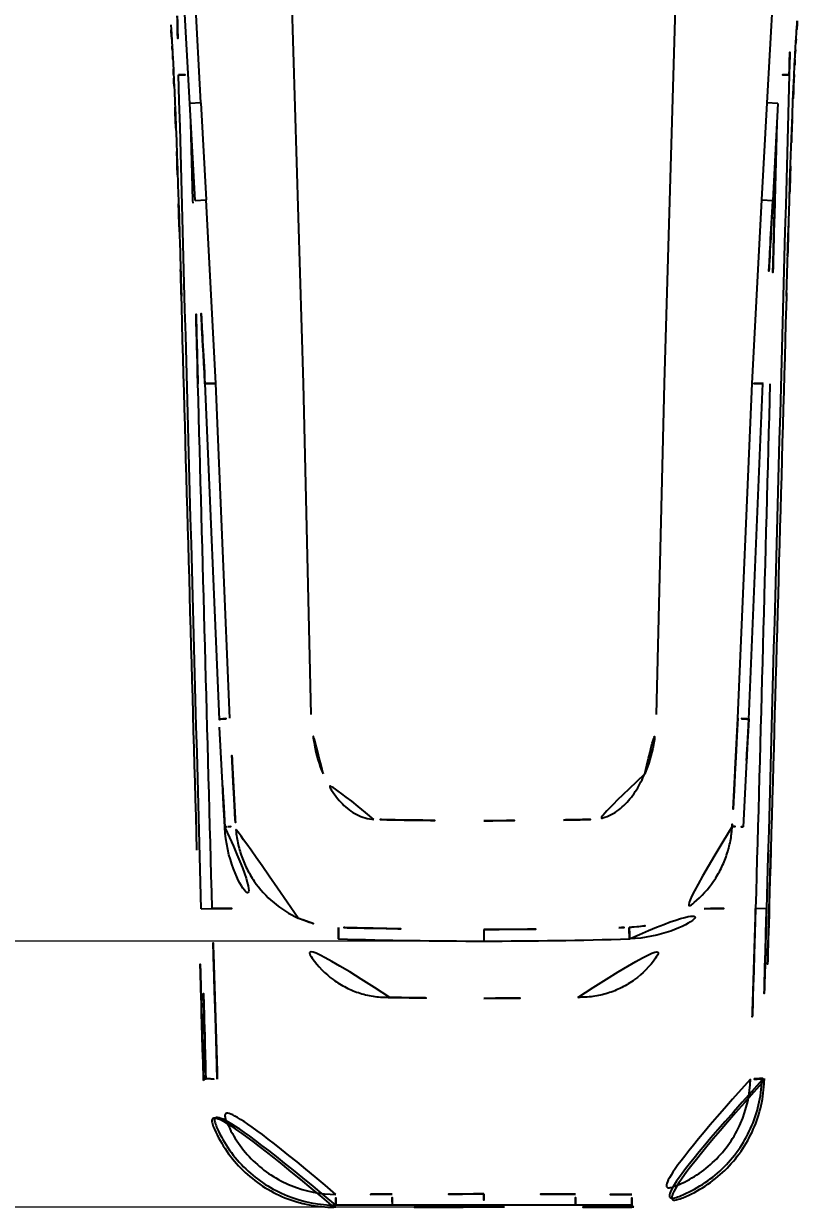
# Model space of a CAD drawing. Extents: x 16296660632 to 16296672714, y -37409619871 to -37409617455.
# Drawn here: x 16296671967.3 to 16296672026.6, y -37409617694.2 to -37409617603.4 of the extents above; entities that cross this region are included whole.
import ezdxf

# ---------------------------------------------------------------- set-up
doc = ezdxf.new("R2010")
doc.units = 0
doc.header["$LTSCALE"] = 10
doc.header["$MEASUREMENT"] = 0
doc.header["$PDMODE"] = 3
doc.header["$PDSIZE"] = -10
doc.layers.get('0').update_dxf_attribs({"linetype": 'CONTINUOUS'})
doc.layers.get('DEFPOINTS').update_dxf_attribs({"linetype": 'CONTINUOUS'})
doc.layers.add('06___PRT_ALL_SURFS', color=7, linetype='CONTINUOUS')
doc.styles.add('Daelim Dimension', font='')
doc.styles.get('Daelim Dimension').set_extended_font_data('나눔고딕')
doc.dimstyles.new('DEFAULT', dxfattribs={"dimscale": 2, "dimtxt": 2, "dimasz": 2, "dimexe": 0, "dimexo": 2, "dimgap": 1, "dimtad": 1, "dimdec": 1, "dimzin": 9, "dimdsep": 46, "dimtxsty": 'Daelim Dimension', "dimcen": 0.5, "dimclrd": 252, "dimclre": 252, "dimclrt": 3, "dimadec": 1, "dimazin": 0, "dimtfac": 1, "dimtdec": 1, "dimtix": 1, "dimtmove": 0, "dimatfit": 3, "dimfxl": 1, "dimtolj": 1, "dimtzin": 1, "dimlwd": 9, "dimlwe": 9, "dimarcsym": 0})

# ---------------------------------------------------------------- blocks, each defined once
blk = doc.blocks.new('*D0')
at = {"color": 5, "lineweight": 9, "transparency": 16777216}
for p, q in [((16296671998.611771, -37409617546.052368), (16296671898.434509, -37409617546.052368)), ((16296671898.434509, -37409617690.212334), (16296671898.434509, -37409617550.052368)), ((16296671998.612379, -37409617694.212334), (16296671898.434509, -37409617694.212334))]:
    blk.add_line(p, q, dxfattribs=at)
at = {"color": 5, "transparency": 16777216}
for points in [[(16296671897.767839, -37409617550.052368), (16296671899.10117, -37409617550.052368), (16296671898.434509, -37409617546.052368)], [(16296671897.767839, -37409617690.212334), (16296671899.10117, -37409617690.212334), (16296671898.434509, -37409617694.212334)]]:
    blk.add_solid(points, dxfattribs=at)
at = {"layer": 'DEFPOINTS', "color": 0, "transparency": 16777216}
for p in [(16296671898.434509, -37409617546.052368), (16296672002.611771, -37409617546.052368), (16296672002.612379, -37409617694.212334)]:
    blk.add_point(p, dxfattribs=at)
at = {"color": 7, "transparency": 16777216, "insert": (16296671890.99102, -37409617610.055573), "char_height": 10, "attachment_point": 5, "rotation": 90, "style": 'Daelim Dimension'}
blk.add_mtext('\\A1;148', dxfattribs=at)
blk = doc.blocks.new('*D1')
at = {"color": 5, "lineweight": 9, "transparency": 16777216}
for p, q in [((16296671998.611759, -37409617546.052368), (16296671925.184311, -37409617546.052368)), ((16296671925.184311, -37409617669.780693), (16296671925.184311, -37409617550.052368)), ((16296671998.611759, -37409617673.780693), (16296671925.184311, -37409617673.780693))]:
    blk.add_line(p, q, dxfattribs=at)
at = {"color": 5, "transparency": 16777216}
for points in [[(16296671924.517639, -37409617550.052368), (16296671925.850969, -37409617550.052368), (16296671925.184311, -37409617546.052368)], [(16296671924.517639, -37409617669.780693), (16296671925.850969, -37409617669.780693), (16296671925.184311, -37409617673.780693)]]:
    blk.add_solid(points, dxfattribs=at)
at = {"layer": 'DEFPOINTS', "color": 0, "transparency": 16777216}
for p in [(16296671925.184311, -37409617546.052368), (16296672002.611759, -37409617546.052368), (16296672002.611759, -37409617673.780693)]:
    blk.add_point(p, dxfattribs=at)
at = {"color": 7, "transparency": 16777216, "insert": (16296671917.74082, -37409617609.916527), "char_height": 10, "attachment_point": 5, "rotation": 90, "style": 'Daelim Dimension'}
blk.add_mtext('\\A1;128', dxfattribs=at)

msp = doc.modelspace()

# ---------------------------------------------------------------- linework, layer by layer
at = {"color": 7, "linetype": 'Continuous'}
for p, q in [((16296671980.058861, -37409617609.504158), (16296671978.61681, -37409617583.461937)), ((16296671980.90896, -37409617609.457336), (16296671979.479679, -37409617583.453484)), ((16296671988.76885, -37409617630.999474), (16296671987.36853, -37409617583.458038)), ((16296672016.454069, -37409617630.999489), (16296672017.85401, -37409617583.458038)), ((16296672025.743851, -37409617583.453484), (16296672024.314569, -37409617609.457336)), ((16296672026.40276, -37409617607.397247), (16296672026.44305, -37409617606.565582)), ((16296671978.804159, -37409617607.049156), (16296671978.838961, -37409617607.784538)), ((16296671978.85813, -37409617608.19281), (16296671978.842239, -37409617607.840683)), ((16296672026.38513, -37409617607.756752), (16296672026.367109, -37409617608.154678)), ((16296672026.40708, -37409617607.285477), (16296672026.38513, -37409617607.756752)), ((16296671980.90896, -37409617609.457336), (16296671980.058861, -37409617609.504158)), ((16296671980.46307, -37409617616.950752), (16296671980.05888, -37409617609.504158)), ((16296671980.908979, -37409617609.457336), (16296671981.30982, -37409617616.90451)), ((16296672024.31456, -37409617609.457336), (16296672023.9133, -37409617616.904488)), ((16296672025.16468, -37409617609.504158), (16296672024.314569, -37409617609.457336)), ((16296672025.16466, -37409617609.504173), (16296672024.76046, -37409617616.950752)), ((16296671978.99045, -37409617611.404137), (16296671978.96571, -37409617610.767601)), ((16296671980.29999, -37409617616.955116), (16296671980.14035, -37409617611.005699)), ((16296672025.083191, -37409617611.005699), (16296672024.92354, -37409617616.955116)), ((16296672026.258739, -37409617610.744423), (16296672026.23312, -37409617611.403137)), ((16296671979.120489, -37409617614.99308), (16296671979.097111, -37409617614.320168)), ((16296672026.126619, -37409617614.314484), (16296672026.10092, -37409617615.054832)), ((16296671980.30518, -37409617617.148201), (16296671980.29999, -37409617616.955116)), ((16296671980.46464, -37409617616.950668), (16296671981.309549, -37409617616.904533)), ((16296671982.04965, -37409617630.999481), (16296671981.309549, -37409617616.904533)), ((16296672023.173889, -37409617630.999481), (16296672023.91399, -37409617616.904533)), ((16296672023.91399, -37409617616.904533), (16296672024.7589, -37409617616.950668)), ((16296672024.92354, -37409617616.955116), (16296672024.91836, -37409617617.148201)), ((16296671979.263491, -37409617619.352364), (16296671979.240129, -37409617618.61232)), ((16296672025.98237, -37409617618.644737), (16296672025.957399, -37409617619.436668)), ((16296671979.41147, -37409617624.298157), (16296671979.404551, -37409617624.056267)), ((16296672025.819481, -37409617624.03907), (16296672025.812059, -37409617624.298157)), ((16296671979.41124, -37409617624.300903), (16296671979.411461, -37409617624.298157)), ((16296671979.43384, -37409617625.087723), (16296671979.41147, -37409617624.298157)), ((16296672025.812059, -37409617624.298157), (16296672025.7897, -37409617625.087723)), ((16296672025.81229, -37409617624.300903), (16296672025.812071, -37409617624.298157)), ((16296671981.215719, -37409617630.999489), (16296671982.30485, -37409617656.76976)), ((16296671983.13579, -37409617656.690163), (16296671982.04739, -37409617630.99955)), ((16296671989.371269, -37409617656.406242), (16296671988.76799, -37409617630.999481)), ((16296672015.85228, -37409617656.405762), (16296672016.454679, -37409617630.999458)), ((16296672022.087669, -37409617656.690163), (16296672023.17614, -37409617630.99955)), ((16296672022.91868, -37409617656.76976), (16296672024.007811, -37409617630.999489)), ((16296671982.729731, -37409617665.01722), (16296671982.33563, -37409617657.36557)), ((16296672022.88813, -37409617657.36113), (16296672022.493799, -37409617665.01722)), ((16296671980.933969, -37409617671.29673), (16296671981.770901, -37409617671.274208)), ((16296672024.28957, -37409617671.29673), (16296672023.452641, -37409617671.274384)), ((16296672002.611771, -37409617672.890083), (16296672002.611759, -37409617673.780693)), ((16296671981.110701, -37409617684.487534), (16296671981.105829, -37409617684.317673)), ((16296671981.110701, -37409617684.487534), (16296671981.28097, -37409617684.312569)), ((16296672024.112829, -37409617684.487534), (16296672023.94256, -37409617684.312569)), ((16296672024.11771, -37409617684.317673), (16296672024.112829, -37409617684.487534)), ((16296671991.11121, -37409617694.208511), (16296671991.26561, -37409617694.049858)), ((16296671995.592211, -37409617694.049301), (16296671991.26561, -37409617694.049858)), ((16296672002.611771, -37409617694.04715), (16296671995.592211, -37409617694.049301)), ((16296672009.631321, -37409617694.049301), (16296672002.611771, -37409617694.04715)), ((16296672013.95793, -37409617694.049858), (16296672009.631321, -37409617694.049301)), ((16296672014.11232, -37409617694.208511), (16296672013.95793, -37409617694.049858)), ((16296671991.26549, -37409617694.208611), (16296671991.11121, -37409617694.208511)), ((16296672002.612379, -37409617694.212334), (16296672001.029619, -37409617694.212227)), ((16296672003.423849, -37409617694.212311), (16296672002.612379, -37409617694.212334)), ((16296672004.19475, -37409617694.212257), (16296672003.423849, -37409617694.212311)), ((16296672014.11232, -37409617694.208511), (16296672013.95805, -37409617694.208611))]:
    msp.add_line(p, q, dxfattribs=at)
for points in [[(16296671978.59794, -37409617603.483414), (16296671978.62343, -37409617603.839546), (16296671978.65024, -37409617604.243134), (16296671978.678471, -37409617604.696358), (16296671978.70809, -37409617605.201111), (16296671978.738951, -37409617605.759644), (16296671978.770929, -37409617606.37487), (16296671978.804159, -37409617607.049156)], [(16296672026.44305, -37409617606.565582), (16296672026.48144, -37409617605.818451), (16296672026.51823, -37409617605.152359), (16296672026.553209, -37409617604.562737), (16296672026.586161, -37409617604.045967), (16296672026.6171, -37409617603.59893)], [(16296671978.838961, -37409617607.784538), (16296671978.87554, -37409617608.581757), (16296671978.912609, -37409617609.439667), (16296671978.94952, -37409617610.358208), (16296671978.987009, -37409617611.336128), (16296671979.025881, -37409617612.370087), (16296671979.06584, -37409617613.456932), (16296671979.106291, -37409617614.593239), (16296671979.146601, -37409617615.775963), (16296671979.18729, -37409617617.002937), (16296671979.228661, -37409617618.272118), (16296671979.270411, -37409617619.582123), (16296671979.31204, -37409617620.931541), (16296671979.35363, -37409617622.319092), (16296671979.395229, -37409617623.743179), (16296671979.41124, -37409617624.300903)], [(16296672025.8123, -37409617624.300903), (16296672025.838341, -37409617623.396149), (16296672025.887859, -37409617621.715477), (16296672025.937349, -37409617620.088203), (16296672025.987, -37409617618.516602), (16296672026.036261, -37409617617.002762), (16296672026.084579, -37409617615.548866), (16296672026.132521, -37409617614.158249), (16296672026.180429, -37409617612.834641), (16296672026.22715, -37409617611.583603), (16296672026.271999, -37409617610.4104), (16296672026.31591, -37409617609.320511), (16296672026.35998, -37409617608.316002), (16296672026.40276, -37409617607.397247)]]:
    msp.add_lwpolyline(points, dxfattribs=at)
for centre, radius, start, end in [((16296687342.10145, -37409618444.630951), 15339.686744, 176.7818887619, 176.8790797879), ((16296672378.1817, -37409617596.399208), 399.134926, 180.91845326, 181.56775059), ((16296671673.21913, -37409617597.401283), 352.947592, 358.38939361, 359.1239536), ((16296671822.83197, -37409617614.016899), 156.126418, 3.14411929, 3.4641965), ((16296672171.54398, -37409617613.388191), 145.260677, 176.521788, 176.84668478), ((16296671772.824699, -37409617616.761673), 206.208964, 2.95895097, 3.14368282), ((16296672223.288231, -37409617616.27726), 197.0855, 176.83574297, 177.05242753), ((16296671705.69591, -37409617620.19136), 273.425298, 2.70553955, 2.95063397), ((16296672286.78643, -37409617619.561653), 260.668587, 177.04936603, 177.3005838), ((16296671465.766109, -37409617630.920563), 513.595148, 2.24874875, 2.53619651), ((16296672495.80994, -37409617629.096558), 469.909713, 177.44586477, 177.76175149), ((16296671068.1045, -37409617646.183838), 911.549693, 2.003345761, 2.18662942), ((16296672869.70097, -37409617643.717346), 844.086619, 177.805936411, 178.003651715), ((16296670569.36956, -37409617663.406418), 1410.581985, 1.819648375, 1.967043943), ((16296673373.57937, -37409617661.348007), 1348.273425, 178.032519183, 178.185161124), ((16296656663.122089, -37409618444.630951), 15339.686744, 3.040369178, 3.0929019367), ((16296687342.10145, -37409618444.630951), 15339.686744, 176.9070980633, 176.959630822), ((16296670194.61842, -37409617675.222267), 1785.519391, 1.642092019, 1.792972455), ((16296673779.494089, -37409617674.288681), 1754.394386, 178.208341718, 178.358781886), ((16296656663.122089, -37409618449.630951), 15339.686744, 2.931811585, 2.9628911947), ((16296687342.10145, -37409618449.630951), 15339.686744, 177.0371088053, 177.068188415), ((16296671991.720751, -37409617664.616371), 9, 182.93181158, 268.27120358), ((16296671980.433821, -37409617603.396843), 61.666173, 272.34980276, 272.91813555), ((16296672059.05381, -37409617660.148933), 75.635228, 183.29911086, 183.66435409), ((16296672002.74567, -37409617295.638779), 368.907308, 269.03061153, 269.97923623), ((16296672002.473169, -37409617294.570572), 369.975525, 270.02141947, 270.96731239), ((16296672013.50279, -37409617664.616371), 9, 271.72879642, 357.06818842), ((16296671957.448021, -37409617660.835159), 64.336146, 356.30366778, 356.73285381), ((16296672024.789631, -37409617603.398689), 61.664311, 267.08186445, 267.65019724), ((16296671986.19301, -37409617204.973572), 466.322251, 269.45663621, 269.94262643), ((16296672019.03055, -37409617204.980362), 466.315464, 270.05737357, 270.54336379), ((16296671991.745569, -37409617664.538017), 8.201004, 245.73376687, 268.0917796), ((16296672013.477961, -37409617664.538017), 8.201004, 271.9082204, 294.26623313), ((16296672002.59169, -37409617266.695686), 406.194386, 268.54179342, 270.00284136), ((16296672002.631849, -37409617266.695686), 406.194386, 269.99715864, 271.45820658), ((16296672002.611771, -37409617303.780693), 370, 268.27120358, 271.72879642), ((16296672002.612249, -37409617312.169983), 366.006371, 268.87202046, 269.99989072), ((16296672002.61128, -37409617312.169983), 366.006371, 270.00010928, 271.12797954), ((16296671991.26627, -37409617684.05394), 9.988648, 181.48379279, 182.36424287), ((16296672013.95717, -37409617684.053932), 9.988746, 357.63619389, 358.51620721)]:
    msp.add_arc(centre, radius, start, end, dxfattribs=at)
for points, knots in [([(16296672026.64739, -37409617603.164742), (16296672026.63938, -37409617603.26667), (16296672026.60387, -37409617603.736633), (16296672026.573311, -37409617604.206963), (16296672026.55089, -37409617604.575348)], [0, 0, 0, 0, 0.216925371, 1, 1, 1, 1]), ([(16296671978.6731, -37409617604.582848), (16296671978.66494, -37409617604.448647), (16296671978.63541, -37409617603.975853), (16296671978.60276, -37409617603.50322), (16296671978.57616, -37409617603.164978)], [0, 0, 0, 0, 0.283799466, 1, 1, 1, 1]), ([(16296671978.842239, -37409617607.840683), (16296671978.84009, -37409617607.793503), (16296671978.8316, -37409617607.608101), (16296671978.82295, -37409617607.422722), (16296671978.81641, -37409617607.284523)], [0, 0, 0, 0, 0.254517025, 1, 1, 1, 1]), ([(16296671979.19623, -37409617607.32019), (16296671979.215111, -37409617607.321472), (16296671979.285139, -37409617607.316597), (16296671979.433029, -37409617607.315918), (16296671979.6593, -37409617607.308563), (16296671979.834499, -37409617607.304382), (16296671979.93166, -37409617607.301788)], [0, 0, 0, 0, 0.077184754, 0.285230819, 0.603638137, 1, 1, 1, 1]), ([(16296672026.027321, -37409617607.32019), (16296672026.00839, -37409617607.321457), (16296672025.9382, -37409617607.316597), (16296672025.79001, -37409617607.315903), (16296672025.563339, -37409617607.30854), (16296672025.38785, -37409617607.304352), (16296672025.290541, -37409617607.30175)], [0, 0, 0, 0, 0.077248384, 0.285351083, 0.603763849, 1, 1, 1, 1]), ([(16296671982.04965, -37409617630.999481), (16296671981.99243, -37409617630.999329), (16296671981.881201, -37409617630.99929), (16296671981.7211, -37409617630.999527), (16296671981.57596, -37409617630.999588), (16296671981.46664, -37409617630.99955), (16296671981.39012, -37409617630.999481), (16296671981.34203, -37409617630.999451), (16296671981.30064, -37409617630.999413), (16296671981.26652, -37409617630.999496), (16296671981.239309, -37409617630.999443), (16296671981.22237, -37409617630.999863), (16296671981.211081, -37409617630.999603), (16296671981.20767, -37409617631.000397), (16296671981.201559, -37409617630.999184), (16296671981.202351, -37409617631.00016)], [0, 0, 0, 0, 0.202581861, 0.393818451, 0.566870302, 0.716439535, 0.780892472, 0.83780232, 0.886743675, 0.927291182, 0.959061862, 0.981862524, 0.989855465, 0.995553697, 1, 1, 1, 1]), ([(16296672024.021179, -37409617631.000183), (16296672024.02109, -37409617630.999847), (16296672024.019171, -37409617631.000328), (16296672024.016741, -37409617630.999672), (16296672024.011499, -37409617630.999863), (16296672024.00124, -37409617630.999527), (16296672023.98328, -37409617630.99955), (16296672023.956341, -37409617630.999458), (16296672023.92197, -37409617630.999512), (16296672023.880581, -37409617630.99955), (16296672023.832439, -37409617630.999573), (16296672023.755939, -37409617630.999527), (16296672023.64677, -37409617630.999489), (16296672023.501921, -37409617630.999527), (16296672023.3421, -37409617630.99942), (16296672023.23105, -37409617630.999397), (16296672023.173889, -37409617630.999481)], [0, 0, 0, 0, 0.001221008, 0.004750209, 0.010578654, 0.018692406, 0.041717621, 0.073685857, 0.114321021, 0.163296696, 0.220269889, 0.28476354, 0.43413914, 0.606819372, 0.797601501, 1, 1, 1, 1]), ([(16296671982.577591, -37409617656.737282), (16296671982.556761, -37409617656.737068), (16296671982.517401, -37409617656.736931), (16296671982.461941, -37409617656.739021), (16296671982.414021, -37409617656.745361), (16296671982.374571, -37409617656.756104), (16296671982.344259, -37409617656.766747), (16296671982.320551, -37409617656.772957), (16296671982.30714, -37409617656.774307), (16296671982.298401, -37409617656.77298), (16296671982.297729, -37409617656.770981)], [0, 0, 0, 0, 0.21958872, 0.41491862, 0.584529652, 0.728268212, 0.843679224, 0.926790857, 0.977826061, 1, 1, 1, 1]), ([(16296671982.577591, -37409617656.737282), (16296671982.61759, -37409617656.733627), (16296671982.80361, -37409617656.717293), (16296671982.989731, -37409617656.702293), (16296671983.13579, -37409617656.690163)], [0, 0, 0, 0, 0.215122153, 1, 1, 1, 1]), ([(16296672022.089251, -37409617656.68985), (16296672022.022499, -37409617657.991913), (16296672021.921209, -37409617659.944946), (16296672021.80154, -37409617662.223427), (16296672021.73151, -37409617663.525337), (16296672021.69805, -37409617664.176376), (16296672021.679569, -37409617664.501793)], [0, 0, 0, 0, 0.499992638, 0.750000113, 0.875001767, 1, 1, 1, 1]), ([(16296672022.64596, -37409617656.737282), (16296672022.605949, -37409617656.733627), (16296672022.419901, -37409617656.717293), (16296672022.233749, -37409617656.702293), (16296672022.087669, -37409617656.690163)], [0, 0, 0, 0, 0.215126835, 1, 1, 1, 1]), ([(16296672022.64596, -37409617656.737282), (16296672022.66679, -37409617656.737038), (16296672022.70615, -37409617656.736862), (16296672022.76162, -37409617656.738953), (16296672022.80954, -37409617656.745361), (16296672022.84898, -37409617656.756142), (16296672022.87929, -37409617656.766777), (16296672022.903021, -37409617656.772942), (16296672022.91641, -37409617656.774239), (16296672022.92515, -37409617656.772972), (16296672022.925831, -37409617656.770981)], [0, 0, 0, 0, 0.219608468, 0.414949132, 0.584581666, 0.728351972, 0.843757903, 0.926847193, 0.977890129, 1, 1, 1, 1]), ([(16296671990.27319, -37409617660.943542), (16296671989.972759, -37409617660.230003), (16296671989.54001, -37409617658.729401), (16296671989.385201, -37409617657.180717), (16296671989.371269, -37409617656.406273)], [0, 0, 0, 0, 0.499878983, 1, 1, 1, 1]), ([(16296672014.95035, -37409617660.943527), (16296672015.25046, -37409617660.229797), (16296672015.683729, -37409617658.729317), (16296672015.83835, -37409617657.18045), (16296672015.85227, -37409617656.405937)], [0, 0, 0, 0, 0.499878968, 1, 1, 1, 1]), ([(16296671983.54397, -37409617664.501793), (16296671983.52548, -37409617664.176376), (16296671983.49202, -37409617663.525337), (16296671983.422001, -37409617662.223427), (16296671983.30232, -37409617659.944946), (16296671983.201031, -37409617657.991913), (16296671983.134279, -37409617656.68985)], [0, 0, 0, 0, 0.124998233, 0.249999887, 0.500007362, 1, 1, 1, 1]), ([(16296671994.178249, -37409617664.445633), (16296671993.948681, -37409617664.435379), (16296671993.490761, -37409617664.358231), (16296671992.84684, -37409617664.09951), (16296671992.26292, -37409617663.725639), (16296671991.572969, -37409617663.113113), (16296671990.86927, -37409617662.191208), (16296671990.45149, -37409617661.367577), (16296671990.27319, -37409617660.943527)], [0, 0, 0, 0, 0.124939452, 0.249840504, 0.374952629, 0.500009387, 0.74989525, 1, 1, 1, 1]), ([(16296672014.95034, -37409617660.943527), (16296672014.772051, -37409617661.367577), (16296672014.354271, -37409617662.191208), (16296672013.65056, -37409617663.113113), (16296672012.960609, -37409617663.725639), (16296672012.376699, -37409617664.09951), (16296672011.73278, -37409617664.358231), (16296672011.274851, -37409617664.435379), (16296672011.04529, -37409617664.445633)], [0, 0, 0, 0, 0.25010475, 0.499990613, 0.625047371, 0.750159497, 0.875060548, 1, 1, 1, 1]), ([(16296671982.729481, -37409617665.017174), (16296671982.72953, -37409617665.018311), (16296671982.73661, -37409617665.016907), (16296671982.744551, -37409617665.0187), (16296671982.76363, -37409617665.01754), (16296671982.788191, -37409617665.017433), (16296671982.82139, -37409617665.016296), (16296671982.88007, -37409617665.014412), (16296671982.927931, -37409617665.012527), (16296671982.962191, -37409617665.011147)], [0, 0, 0, 0, 0.014662772, 0.058747481, 0.133980018, 0.2419299, 0.383717114, 0.558381471, 1, 1, 1, 1]), ([(16296671988.375139, -37409617672.014473), (16296671987.698, -37409617671.708923), (16296671986.420561, -37409617670.907883), (16296671985.15885, -37409617669.510223), (16296671984.40238, -37409617668.223717), (16296671984.043501, -37409617667.359947), (16296671983.82873, -37409617666.645081), (16296671983.703819, -37409617666.098839), (16296671983.631399, -37409617665.637428), (16296671983.591669, -37409617665.264877), (16296671983.57926, -37409617665.077347), (16296671983.57324, -37409617664.98304)], [0, 0, 0, 0, 0.249351241, 0.498797924, 0.623869497, 0.749006233, 0.811634802, 0.874267871, 0.93693188, 0.968277911, 1, 1, 1, 1]), ([(16296671996.504471, -37409617664.493149), (16296671996.3106, -37409617664.48999), (16296671995.922899, -37409617664.484337), (16296671995.43836, -37409617664.472702), (16296671995.05065, -37409617664.463478), (16296671994.66287, -37409617664.459961), (16296671994.37159, -37409617664.460518), (16296671994.178129, -37409617664.447227)], [0, 0, 0, 0, 0.249993228, 0.499924817, 0.624907868, 0.749985715, 1, 1, 1, 1]), ([(16296672008.71909, -37409617664.493523), (16296672008.91296, -37409617664.490242), (16296672009.30069, -37409617664.483597), (16296672009.88228, -37409617664.471878), (16296672010.366899, -37409617664.460793), (16296672010.754589, -37409617664.453194), (16296672010.94846, -37409617664.450073), (16296672011.0453, -37409617664.445747)], [0, 0, 0, 0, 0.2500054, 0.500011168, 0.750033124, 0.875018211, 1, 1, 1, 1]), ([(16296672021.65029, -37409617664.98304), (16296672021.644279, -37409617665.077347), (16296672021.63187, -37409617665.264877), (16296672021.592131, -37409617665.637428), (16296672021.519711, -37409617666.098839), (16296672021.39481, -37409617666.645081), (16296672021.18004, -37409617667.359947), (16296672020.821159, -37409617668.223717), (16296672020.06469, -37409617669.510223), (16296672018.802971, -37409617670.907883), (16296672017.525539, -37409617671.708923), (16296672016.848391, -37409617672.014473)], [0, 0, 0, 0, 0.031722089, 0.06306812, 0.125732129, 0.188365198, 0.250993767, 0.376130503, 0.501202076, 0.750648759, 1, 1, 1, 1]), ([(16296672022.494061, -37409617665.017174), (16296672022.49398, -37409617665.018318), (16296672022.48694, -37409617665.016907), (16296672022.478939, -37409617665.0187), (16296672022.459881, -37409617665.01754), (16296672022.435301, -37409617665.017433), (16296672022.402121, -37409617665.016296), (16296672022.343451, -37409617665.014412), (16296672022.295601, -37409617665.012527), (16296672022.261351, -37409617665.011147)], [0, 0, 0, 0, 0.014719282, 0.058848094, 0.134109608, 0.242071785, 0.383852132, 0.558489577, 1, 1, 1, 1]), ([(16296672024.616079, -37409617666.79834), (16296672024.57489, -37409617668.259407), (16296672024.40988, -37409617674.099213), (16296672024.243429, -37409617679.93898), (16296672024.11771, -37409617684.317673)], [0, 0, 0, 0, 0.250191359, 1, 1, 1, 1]), ([(16296671981.105829, -37409617684.317673), (16296671981.06394, -37409617682.858963), (16296671980.896681, -37409617677.019211), (16296671980.73098, -37409617671.179428), (16296671980.60745, -37409617666.79834)], [0, 0, 0, 0, 0.249790177, 1, 1, 1, 1]), ([(16296672023.452629, -37409617671.274857), (16296672023.4221, -37409617672.367149), (16296672023.36071, -37409617674.551689), (16296672023.211861, -37409617678.916473), (16296672023.118139, -37409617682.189713), (16296672023.058331, -37409617684.370796)], [0, 0, 0, 0, 0.250205725, 0.500399935, 1, 1, 1, 1]), ([(16296672024.28957, -37409617671.29673), (16296672024.260071, -37409617672.382271), (16296672024.141979, -37409617676.720818), (16296672024.026239, -37409617681.059433), (16296672023.94256, -37409617684.312569)], [0, 0, 0, 0, 0.250207923, 1, 1, 1, 1]), ([(16296671982.165199, -37409617684.370796), (16296671982.105391, -37409617682.189713), (16296671982.011669, -37409617678.916473), (16296671981.86282, -37409617674.551689), (16296671981.80143, -37409617672.367149), (16296671981.77091, -37409617671.274857)], [0, 0, 0, 0, 0.499600067, 0.749794277, 1, 1, 1, 1]), ([(16296671991.472481, -37409617672.734467), (16296671991.470831, -37409617672.790062), (16296671991.46756, -37409617672.900963), (16296671991.462839, -37409617673.063988), (16296671991.45853, -37409617673.217331), (16296671991.45532, -37409617673.335083), (16296671991.45315, -37409617673.417938), (16296671991.451851, -37409617673.469521), (16296671991.4508, -37409617673.513268), (16296671991.449961, -37409617673.548866), (16296671991.44948, -37409617673.575989), (16296671991.449051, -37409617673.593658), (16296671991.44915, -37409617673.603378), (16296671991.448839, -37409617673.608337), (16296671991.4494, -37409617673.610367), (16296671991.448931, -37409617673.612267), (16296671991.44923, -37409617673.612267)], [0, 0, 0, 0, 0.190004091, 0.379031505, 0.557187805, 0.714095094, 0.781437257, 0.840356468, 0.890366674, 0.930981855, 0.961875584, 0.983360005, 0.990721332, 0.995907662, 0.998978832, 1, 1, 1, 1]), ([(16296671992.25523, -37409617672.757843), (16296671992.190411, -37409617672.75618), (16296671991.92947, -37409617672.749611), (16296671991.66857, -37409617672.741074), (16296671991.47249, -37409617672.734467)], [0, 0, 0, 0, 0.248373547, 1, 1, 1, 1]), ([(16296672012.968281, -37409617672.757843), (16296672013.033091, -37409617672.75618), (16296672013.29405, -37409617672.749611), (16296672013.55496, -37409617672.741074), (16296672013.751051, -37409617672.734467)], [0, 0, 0, 0, 0.248373527, 1, 1, 1, 1]), ([(16296672013.751051, -37409617672.734467), (16296672013.75271, -37409617672.79007), (16296672013.75598, -37409617672.90097), (16296672013.760691, -37409617673.064003), (16296672013.765011, -37409617673.217339), (16296672013.768221, -37409617673.335083), (16296672013.77038, -37409617673.417938), (16296672013.77169, -37409617673.469521), (16296672013.772739, -37409617673.513268), (16296672013.773569, -37409617673.548866), (16296672013.77405, -37409617673.575989), (16296672013.774481, -37409617673.593658), (16296672013.774389, -37409617673.603378), (16296672013.774691, -37409617673.608337), (16296672013.774139, -37409617673.610367), (16296672013.774611, -37409617673.612267), (16296672013.774309, -37409617673.612267)], [0, 0, 0, 0, 0.190005785, 0.379034291, 0.557191571, 0.714098957, 0.781440889, 0.840359937, 0.890369888, 0.930984563, 0.961877626, 0.983361397, 0.990722394, 0.995908384, 0.9989792, 1, 1, 1, 1]), ([(16296671981.28097, -37409617684.312569), (16296671981.253111, -37409617683.22963), (16296671981.140671, -37409617678.89093), (16296671981.022421, -37409617674.552383), (16296671980.933969, -37409617671.29673)], [0, 0, 0, 0, 0.249599295, 1, 1, 1, 1]), ([(16296671981.28097, -37409617684.312569), (16296671981.282841, -37409617684.320442), (16296671981.312019, -37409617684.331383), (16296671981.359489, -37409617684.342293), (16296671981.441879, -37409617684.352783), (16296671981.59819, -37409617684.365181), (16296671981.843439, -37409617684.37291), (16296671982.051531, -37409617684.372597), (16296671982.165199, -37409617684.370796)], [0, 0, 0, 0, 0.02722985, 0.086253524, 0.177635242, 0.29922064, 0.617570157, 1, 1, 1, 1]), ([(16296672023.058331, -37409617684.370796), (16296672023.02651, -37409617685.531097), (16296672022.50474, -37409617687.865303), (16296672020.466499, -37409617690.797668), (16296672017.477791, -37409617692.753952), (16296672015.1283, -37409617693.217567), (16296672013.96537, -37409617693.217194)], [0, 0, 0, 0, 0.249665222, 0.49971911, 0.749863225, 1, 1, 1, 1]), ([(16296672023.93741, -37409617684.46595), (16296672023.88525, -37409617685.72966), (16296672023.289591, -37409617688.264503), (16296672021.04738, -37409617691.441063), (16296672017.78322, -37409617693.556602), (16296672015.224199, -37409617694.04998), (16296672013.95793, -37409617694.049858)], [0, 0, 0, 0, 0.249777393, 0.499838962, 0.749929074, 1, 1, 1, 1]), ([(16296672024.112829, -37409617684.487534), (16296672024.07646, -37409617685.763603), (16296672023.50198, -37409617688.329727), (16296672021.26091, -37409617691.553299), (16296672017.974409, -37409617693.704567), (16296672015.39081, -37409617694.207603), (16296672014.11232, -37409617694.208511)], [0, 0, 0, 0, 0.249749523, 0.499763766, 0.749881207, 1, 1, 1, 1]), ([(16296672023.94253, -37409617684.312569), (16296672023.940651, -37409617684.320442), (16296672023.91148, -37409617684.331383), (16296672023.864019, -37409617684.342293), (16296672023.78163, -37409617684.352783), (16296672023.62533, -37409617684.365181), (16296672023.380079, -37409617684.37291), (16296672023.172001, -37409617684.372597), (16296672023.058331, -37409617684.370796)], [0, 0, 0, 0, 0.027229288, 0.086251986, 0.177632689, 0.299217263, 0.617566682, 1, 1, 1, 1]), ([(16296671991.11121, -37409617694.208511), (16296671989.832729, -37409617694.207603), (16296671987.249121, -37409617693.704567), (16296671983.96262, -37409617691.553299), (16296671981.72155, -37409617688.329727), (16296671981.14707, -37409617685.763603), (16296671981.110701, -37409617684.487534)], [0, 0, 0, 0, 0.250118793, 0.500236234, 0.750250477, 1, 1, 1, 1]), ([(16296671991.26561, -37409617694.049858), (16296671989.99934, -37409617694.04998), (16296671987.440319, -37409617693.556602), (16296671984.17617, -37409617691.441078), (16296671981.93396, -37409617688.264542), (16296671981.338301, -37409617685.729713), (16296671981.286119, -37409617684.466003)], [0, 0, 0, 0, 0.250071087, 0.500161339, 0.750222097, 1, 1, 1, 1]), ([(16296671991.258169, -37409617693.217194), (16296671990.09523, -37409617693.217567), (16296671987.745741, -37409617692.753952), (16296671984.75703, -37409617690.797668), (16296671982.7188, -37409617687.865303), (16296671982.197029, -37409617685.531113), (16296671982.165199, -37409617684.370796)], [0, 0, 0, 0, 0.250136936, 0.50028118, 0.750334259, 1, 1, 1, 1]), ([(16296672002.614811, -37409617693.18338), (16296672002.61479, -37409617693.294991), (16296672002.61109, -37409617693.582909), (16296672002.611771, -37409617693.870827), (16296672002.611771, -37409617694.04715)], [0, 0, 0, 0, 0.387641006, 1, 1, 1, 1]), ([(16296671991.26561, -37409617694.049858), (16296671991.263201, -37409617694.044312), (16296671991.265841, -37409617694.021477), (16296671991.26161, -37409617693.975517), (16296671991.262171, -37409617693.900558), (16296671991.259741, -37409617693.753212), (16296671991.25906, -37409617693.522324), (16296671991.25832, -37409617693.325333), (16296671991.258169, -37409617693.217194)], [0, 0, 0, 0, 0.021764427, 0.078607233, 0.168876773, 0.290109223, 0.610437347, 1, 1, 1, 1]), ([(16296671995.592211, -37409617694.049301), (16296671995.589149, -37409617694.044037), (16296671995.592291, -37409617694.020432), (16296671995.586941, -37409617693.974831), (16296671995.58749, -37409617693.899208), (16296671995.585211, -37409617693.799156), (16296671995.584221, -37409617693.675949), (16296671995.58255, -37409617693.478203), (16296671995.581869, -37409617693.321777), (16296671995.58152, -37409617693.213272)], [0, 0, 0, 0, 0.02182483, 0.078721694, 0.169050996, 0.290339191, 0.438876211, 0.610691273, 1, 1, 1, 1]), ([(16296672009.631321, -37409617694.049301), (16296672009.635521, -37409617694.044838), (16296672009.632099, -37409617694.019608), (16296672009.63921, -37409617693.975403), (16296672009.639, -37409617693.899033), (16296672009.64217, -37409617693.799316), (16296672009.64361, -37409617693.676018), (16296672009.645781, -37409617693.478363), (16296672009.646441, -37409617693.32193), (16296672009.646629, -37409617693.213432)], [0, 0, 0, 0, 0.02196962, 0.07890027, 0.16922881, 0.290496671, 0.439001235, 0.610776453, 1, 1, 1, 1]), ([(16296672013.95793, -37409617694.049858), (16296672013.960329, -37409617694.044319), (16296672013.957701, -37409617694.021477), (16296672013.961929, -37409617693.975517), (16296672013.961361, -37409617693.900574), (16296672013.9638, -37409617693.753212), (16296672013.96447, -37409617693.522324), (16296672013.96521, -37409617693.325333), (16296672013.96537, -37409617693.217194)], [0, 0, 0, 0, 0.021762876, 0.078604596, 0.168873547, 0.290105899, 0.610435104, 1, 1, 1, 1])]:
    msp.add_open_spline(points, degree=3, knots=knots, dxfattribs=at)
for points in [[(16296671980.933969, -37409617671.29673), (16296671980.35449, -37409617649.971222), (16296671979.775129, -37409617628.645714), (16296671979.196211, -37409617607.32019)], [(16296672026.027321, -37409617607.32019), (16296672025.4484, -37409617628.645714), (16296672024.869049, -37409617649.971222), (16296672024.28957, -37409617671.29673)], [(16296672024.91836, -37409617617.148201), (16296672024.794279, -37409617621.770126), (16296672024.67008, -37409617626.392052), (16296672024.54558, -37409617631.013969)], [(16296671980.67795, -37409617631.013969), (16296671980.55345, -37409617626.392052), (16296671980.429251, -37409617621.770126), (16296671980.30518, -37409617617.148201)], [(16296671980.60745, -37409617666.79834), (16296671980.215441, -37409617652.894821), (16296671979.824829, -37409617638.991257), (16296671979.43384, -37409617625.087723)], [(16296672025.7897, -37409617625.087723), (16296672025.398701, -37409617638.991257), (16296672025.008101, -37409617652.894821), (16296672024.616079, -37409617666.79834)], [(16296671981.77092, -37409617671.274857), (16296671981.405331, -37409617657.854591), (16296671981.03945, -37409617644.434341), (16296671980.67795, -37409617631.013969)], [(16296672024.54558, -37409617631.013969), (16296672024.18408, -37409617644.434341), (16296672023.818199, -37409617657.854591), (16296672023.45262, -37409617671.274857)], [(16296671995.579309, -37409617693.213272), (16296671994.138929, -37409617693.21508), (16296671992.698549, -37409617693.216766), (16296671991.258169, -37409617693.217194)], [(16296672002.608761, -37409617693.183296), (16296672000.26561, -37409617693.194237), (16296671997.92247, -37409617693.204376), (16296671995.579321, -37409617693.213432)], [(16296672009.64422, -37409617693.213432), (16296672007.299061, -37409617693.204369), (16296672004.953899, -37409617693.194298), (16296672002.608749, -37409617693.183327)], [(16296672013.96537, -37409617693.217194), (16296672012.52499, -37409617693.216759), (16296672011.0846, -37409617693.215073), (16296672009.64422, -37409617693.213272)], [(16296672001.029619, -37409617694.212227), (16296671997.77491, -37409617694.211952), (16296671994.520201, -37409617694.21077), (16296671991.26549, -37409617694.208611)], [(16296672013.95805, -37409617694.208611), (16296672010.703621, -37409617694.21077), (16296672007.449181, -37409617694.211983), (16296672004.19475, -37409617694.212257)]]:
    msp.add_open_spline(points, degree=3, dxfattribs=at)
at = {"layer": '06___PRT_ALL_SURFS', "color": 7, "linetype": 'Continuous'}
for points, knots in [([(16296671995.40715, -37409617678.105431), (16296671995.020889, -37409617678.097816), (16296671994.246811, -37409617678.067093), (16296671993.10858, -37409617677.815269), (16296671992.03072, -37409617677.374733), (16296671990.70924, -37409617676.566063), (16296671989.339371, -37409617675.157959), (16296671988.67099, -37409617673.733597), (16296671988.462681, -37409617672.991798)], [0, 0, 0, 0, 0.125181782, 0.250268167, 0.375582554, 0.500789152, 0.750341211, 1, 1, 1, 1]), ([(16296672009.81638, -37409617678.105431), (16296672010.202641, -37409617678.097816), (16296672010.976721, -37409617678.067093), (16296672012.114941, -37409617677.815269), (16296672013.192801, -37409617677.374741), (16296672014.51428, -37409617676.566071), (16296672015.88415, -37409617675.157982), (16296672016.55253, -37409617673.733627), (16296672016.760851, -37409617672.991829)], [0, 0, 0, 0, 0.125181781, 0.250268163, 0.375582549, 0.500789147, 0.750341208, 1, 1, 1, 1])]:
    msp.add_open_spline(points, degree=3, knots=knots, dxfattribs=at)

# ---------------------------------------------------------------- dimensions: what is measured, and where the dimension line sits
dim = msp.add_linear_dim(base=(16296671898.434509, -37409617546.052368), p1=(16296672002.612379, -37409617694.212334), p2=(16296672002.611771, -37409617546.052368), angle=90, dimstyle='DEFAULT', override={"dimtxt": 5, "dimdec": 0, "dimclrd": 5, "dimclre": 5, "dimclrt": 7})
dim.commit()
dim.dimension.update_dxf_attribs({"geometry": '*D0', "text_midpoint": (16296671898.434509, -37409617610.055573), "dimtype": 160})
dim = msp.add_linear_dim(base=(16296671925.184311, -37409617546.052368), p1=(16296672002.611759, -37409617673.780693), p2=(16296672002.611759, -37409617546.052368), angle=90, dimstyle='DEFAULT', override={"dimtxt": 5, "dimdec": 0, "dimclrd": 5, "dimclre": 5, "dimclrt": 7})
dim.commit()
dim.dimension.update_dxf_attribs({"geometry": '*D1', "text_midpoint": (16296671917.74082, -37409617609.916527)})

doc.saveas('drawing.dxf')
